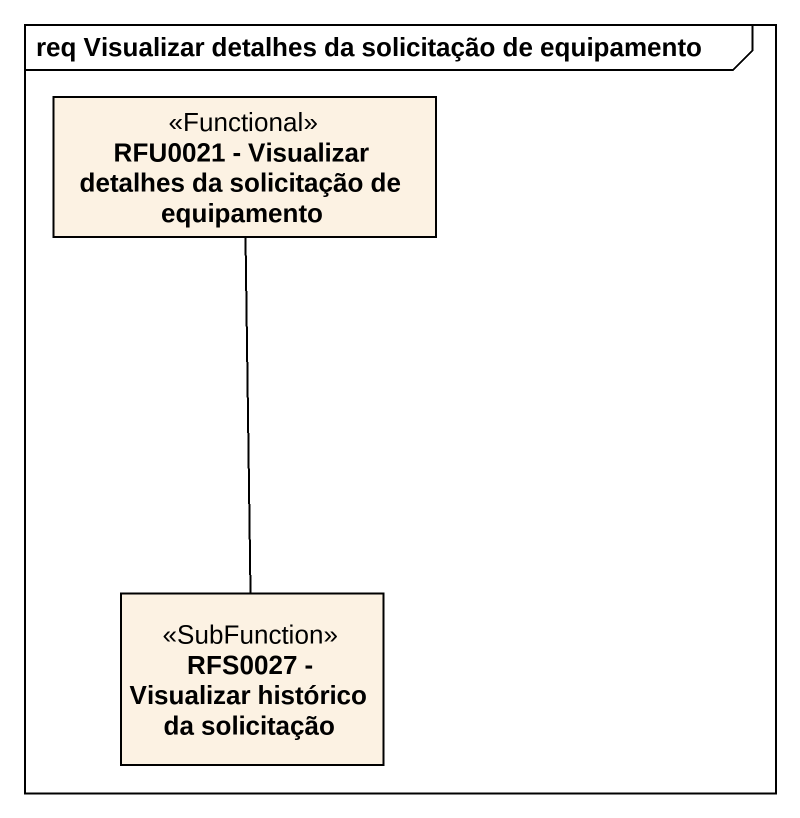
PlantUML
@startuml
mainframe req Visualizar detalhes da solicitação de equipamento
hide circle
hide empty members
class "RFU0021 - Visualizar detalhes da solicitação de equipamento" as RFU0021_Visualizar_detalhes <<Functional>>
class "RFS0027 - Visualizar histórico da solicitação" as RFS0027_Visualizar <<SubFunction>>
RFS0027_Visualizar -up- RFU0021_Visualizar_detalhes
@enduml
